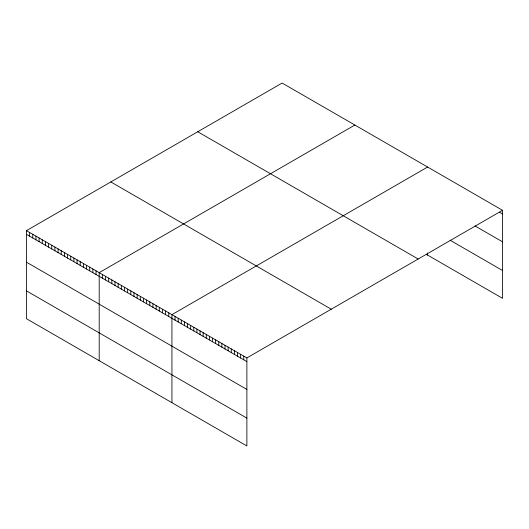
<?xml version="1.0" encoding="UTF-8"?>
<svg xmlns="http://www.w3.org/2000/svg" width="529" height="529" viewBox="0 0 529 529"><rect width="100%" height="100%" fill="white"/><g stroke="black" fill="none" stroke-linecap="round" stroke-linejoin="round"><path stroke-width="0.79" d="M26.45 230.651L246.878 357.915L246.878 445.96L26.45 318.696L26.45 230.651L282.122 83.04L502.55 210.304L502.55 298.349L426.341 254.35M354.866 125.036L99.194 272.647L99.194 360.692M427.604 167.038L171.932 314.649L171.932 402.688M246.878 357.915L502.55 210.304M499.429 212.189L502.55 213.987M475.068 225.962L502.55 241.826M450.086 240.219L502.55 270.511M197.753 131.754L418.181 259.018M110.819 181.943L331.247 309.207M26.45 234.34L246.878 361.598M26.45 262.172L246.878 389.437M26.45 290.857L246.878 418.122M427.604 252.988L427.604 255.077M243.757 356.116L243.757 359.799M240.635 354.311L240.635 357.994M237.508 352.506L237.508 356.189M234.387 350.707L234.387 354.39M231.266 348.902L231.266 352.585M228.144 347.097L228.144 350.78M225.017 345.298L225.017 348.981M221.896 343.493L221.896 347.176M218.775 341.688L218.775 345.377M215.653 339.889L215.653 343.572M212.526 338.084L212.526 341.767M209.405 336.279L209.405 339.968M206.284 334.48L206.284 338.163M203.162 332.675L203.162 336.358M200.035 330.87L200.035 334.559M196.914 329.071L196.914 332.754M193.793 327.266L193.793 330.949M190.671 325.461L190.671 329.15M187.544 323.662L187.544 327.345M184.423 321.857L184.423 325.54M181.302 320.058L181.302 323.741M178.18 318.253L178.18 321.936M175.053 316.448L175.053 320.131M168.771 312.818L168.771 316.507M165.61 310.992L165.61 314.682M162.443 309.167L162.443 312.851M159.282 307.342L159.282 311.026M156.121 305.517L156.121 309.201M152.954 303.692L152.954 307.375M149.793 301.867L149.793 305.55M146.632 300.042L146.632 303.725M143.471 298.211L143.471 301.9M140.304 296.385L140.304 300.069M137.143 294.56L137.143 298.244M133.982 292.735L133.982 296.419M130.815 290.91L130.815 294.593M127.654 289.085L127.654 292.768M124.494 287.26L124.494 290.943M121.333 285.429L121.333 289.118M118.165 283.604L118.165 287.293M115.005 281.778L115.005 285.462M111.844 279.953L111.844 283.637M108.676 278.128L108.676 281.812M105.516 276.303L105.516 279.986M102.355 274.478L102.355 278.161M96.027 270.822L96.027 274.511M92.866 268.997L92.866 272.68M89.705 267.171L89.705 270.855M86.538 265.346L86.538 269.03M83.377 263.521L83.377 267.205M80.216 261.696L80.216 265.379M77.055 259.871L77.055 263.554M73.888 258.04L73.888 261.729M70.727 256.215L70.727 259.898M67.567 254.389L67.567 258.073M64.399 252.564L64.399 256.248M61.238 250.739L61.238 254.423M58.078 248.914L58.078 252.597M54.917 247.089L54.917 250.772M51.749 245.258L51.749 248.947M48.589 243.433L48.589 247.122M45.428 241.608L45.428 245.291M42.26 239.782L42.26 243.466M39.1 237.957L39.1 241.641M35.939 236.132L35.939 239.816M32.778 234.307L32.778 237.99M29.611 232.476L29.611 236.165"/></g></svg>
